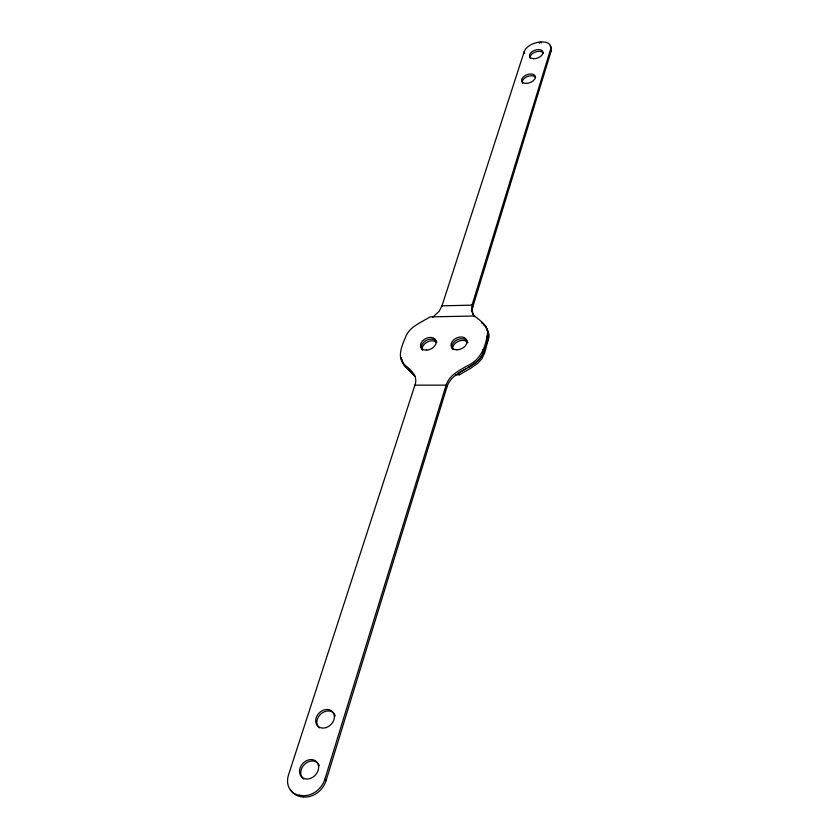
<?xml version="1.0" encoding="UTF-8"?>
<svg xmlns="http://www.w3.org/2000/svg" width="839" height="839" viewBox="0 0 839 839"><rect width="100%" height="100%" fill="white"/><g stroke="black" fill="none" stroke-linecap="round" stroke-linejoin="round"><path stroke-width="1.26" d="M468.047 367.597C474.025 364.178 480.286 360.078 483.065 353.481C486.578 344.053 492.923 329.842 481.691 322.952M455.514 374.823L459.426 374.813L470.731 368.206L477.695 363.339L481.838 358.819L484.554 353.177L489.032 336.869L488.98 334.226L487.354 329.832M550.038 45.935A13.141 7.666 -20.2 0 1 551.181 50.969L472.818 306.854L472.21 309.738L472.787 314.541M414.906 385.153C418.158 377.298 411.897 370.356 406.034 366.024C396.071 359.186 401.619 346.255 405.394 337.582C409.201 326.644 421.063 322.658 429.977 316.901L474.622 315.988C480.653 321.169 490.385 326.927 486.914 336.418C485.257 348.657 479.331 360.529 467.617 365.668C459.269 370.418 449.19 375.222 446.128 385.153L324.861 779.263A19.958 16.077 -48.2 0 1 302.009 795.55L299.575 795.236A19.947 16.046 -48.2 0 1 288.543 774.837L414.906 385.153L446.128 385.153L446.967 386.852L326.067 780.669A19.926 16.067 -48.2 0 1 303.267 796.924L300.834 796.62A19.916 16.035 -48.2 0 1 290.567 789.709M487.679 338.148L488.246 332.632L485.886 327.084M432.463 317.488L439.154 311.269L441.975 305.836L524.165 51.777A13.151 7.656 -20.3 0 1 539.11 42.212L540.861 42.034A13.162 7.666 -20.2 0 1 550.615 49.207L472.053 305.134L471.466 310.566L474.392 316.639M483.778 351.457C478.01 369.296 452.714 368.95 446.967 386.852M466.138 368.678L458.608 373.114L459.426 374.813M441.975 305.836L472.053 305.134L472.818 306.854M408.31 368.961L413.763 374.949L404.776 366.286L402.112 361.001M407.135 367.912L403.014 363.413L401.032 357.76M483.82 324.829L484.9 325.92M302.009 795.55L303.267 796.924M299.575 795.236L300.834 796.62M324.861 779.263L326.067 780.669M415.158 376.375L403.643 364.273L401.042 357.907M483.002 349.727L484.554 353.177M486.914 336.418L488.445 339.868M524.165 51.777L524.69 53.308M539.11 42.212L539.435 43.198M540.861 42.034L541.186 43.02M550.615 49.207L551.181 50.969M530.175 58.331A7.058 4.122 -20.3 0 1 535.104 52.112A7.058 4.122 -20.3 0 1 543.284 53.14M522.624 83.46A7.152 4.258 -20.5 0 1 526.913 76.727A7.152 4.258 -20.5 0 1 535.66 77.66M422.625 350.324A8.275 5.81 -26.1 0 1 425.761 340.718A8.275 5.81 -26.1 0 1 436.658 341.934M422.185 349.444A8.264 5.81 -26.1 0 1 427.628 341.861A8.264 5.81 -26.1 0 1 436.794 342.585M452.221 348.636A8.359 5.915 -25 0 1 458.104 339.407A8.359 5.915 -25 0 1 467.722 342.752M452.756 349.538A8.348 5.915 -25 0 1 458.073 341.463A8.348 5.915 -25 0 1 467.701 342.532M303.728 779.043A10.624 8.558 -47.7 0 1 305.155 763.805A10.624 8.558 -47.7 0 1 319.344 765.745M319.355 727.906A10.288 8.254 -44.2 0 1 321.683 713.276A10.288 8.254 -44.2 0 1 335.243 715.982M533.719 58.699A7.058 4.122 -20.3 0 0 542.917 51.934A7.058 4.122 -20.3 0 0 531.989 51.745A7.058 4.122 -20.3 0 0 533.719 58.699M526.389 83.397A7.163 4.258 -20.6 0 0 535.177 76.181A7.163 4.258 -20.6 0 0 523.84 76.475A7.163 4.258 -20.6 0 0 526.389 83.397M310.535 778.393A10.634 8.558 -47.6 0 0 316.513 761.718A10.634 8.558 -47.6 0 0 300.152 767.811A10.634 8.558 -47.6 0 0 310.535 778.393M325.889 727.654A10.299 8.264 -44.1 0 0 332.674 711.902A10.299 8.264 -44.1 0 0 316.523 716.821A10.299 8.264 -44.1 0 0 325.889 727.654M426.673 350.125A8.296 5.81 -26.1 0 0 435.829 340.235A8.296 5.81 -26.1 0 0 422.51 340.959A8.296 5.81 -26.1 0 0 426.673 350.125M456.867 349.821A8.369 5.915 -25 0 0 466.725 340.204A8.369 5.915 -25 0 0 453.396 340.152A8.369 5.915 -25 0 0 456.867 349.821"/></g></svg>
